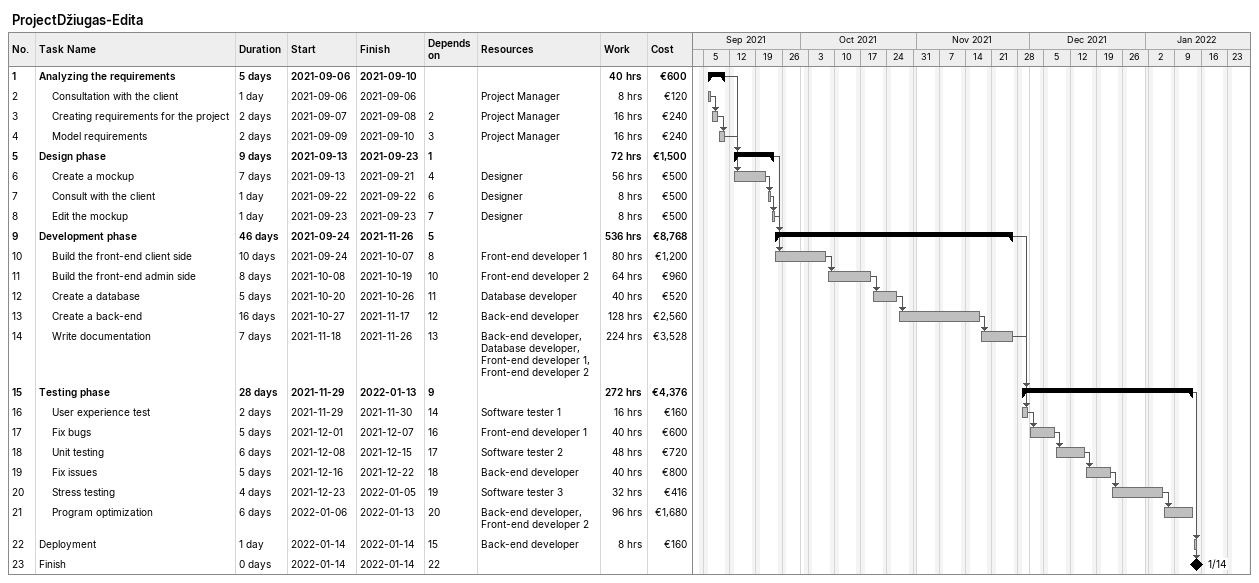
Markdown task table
ProjectDžiugas-Edita

| ID | Level | Task | Duration | Start | Finish | Predecessors | Resources | Work (h) | Cost (€) |
|---|---|---|---|---|---|---|---|---|---|
| 1 | 1 | **Analyzing the requirements** | 5d | 2021-09-06 | 2021-09-10 |  |  | 40 | 600 |
| 2 | 2 | Consultation with the client | 1d | 2021-09-06 | 2021-09-06 |  | Project Manager | 8 | 120 |
| 3 | 2 | Creating requirements for the project | 2d | 2021-09-07 | 2021-09-08 | 2 | Project Manager | 16 | 240 |
| 4 | 2 | Model requirements | 2d | 2021-09-09 | 2021-09-10 | 3 | Project Manager | 16 | 240 |
| 5 | 1 | **Design phase** | 9d | 2021-09-13 | 2021-09-23 | 1 |  | 72 | 1500 |
| 6 | 2 | Create a mockup | 7d | 2021-09-13 | 2021-09-21 | 4 | Designer | 56 | 500 |
| 7 | 2 | Consult with the client | 1d | 2021-09-22 | 2021-09-22 | 6 | Designer | 8 | 500 |
| 8 | 2 | Edit the mockup | 1d | 2021-09-23 | 2021-09-23 | 7 | Designer | 8 | 500 |
| 9 | 1 | **Development phase** | 46d | 2021-09-24 | 2021-11-26 | 5 |  | 536 | 8768 |
| 10 | 2 | Build the front-end client side | 10d | 2021-09-24 | 2021-10-07 | 8 | Front-end developer 1 | 80 | 1200 |
| 11 | 2 | Build the front-end admin side | 8d | 2021-10-08 | 2021-10-19 | 10 | Front-end developer 2 | 64 | 960 |
| 12 | 2 | Create a database | 5d | 2021-10-20 | 2021-10-26 | 11 | Database developer | 40 | 520 |
| 13 | 2 | Create a back-end | 16d | 2021-10-27 | 2021-11-17 | 12 | Back-end developer | 128 | 2560 |
| 14 | 2 | Write documentation | 7d | 2021-11-18 | 2021-11-26 | 13 | Back-end developer, Database developer, Front-end developer 1, Front-end developer 2 | 224 | 3528 |
| 15 | 1 | **Testing phase** | 28d | 2021-11-29 | 2022-01-13 | 9 |  | 272 | 4376 |
| 16 | 2 | User experience test | 2d | 2021-11-29 | 2021-11-30 | 14 | Software tester 1 | 16 | 160 |
| 17 | 2 | Fix bugs | 5d | 2021-12-01 | 2021-12-07 | 16 | Front-end developer 1 | 40 | 600 |
| 18 | 2 | Unit testing | 6d | 2021-12-08 | 2021-12-15 | 17 | Software tester 2 | 48 | 720 |
| 19 | 2 | Fix issues | 5d | 2021-12-16 | 2021-12-22 | 18 | Back-end developer | 40 | 800 |
| 20 | 2 | Stress testing | 4d | 2021-12-23 | 2022-01-05 | 19 | Software tester 3 | 32 | 416 |
| 21 | 2 | Program optimization | 6d | 2022-01-06 | 2022-01-13 | 20 | Back-end developer, Front-end developer 2 | 96 | 1680 |
| 22 | 1 | Deployment | 1d | 2022-01-14 | 2022-01-14 | 15 | Back-end developer | 8 | 160 |
| 23 | 1 | Finish | 0d | 2022-01-14 | 2022-01-14 | 22 |  |  |  |
